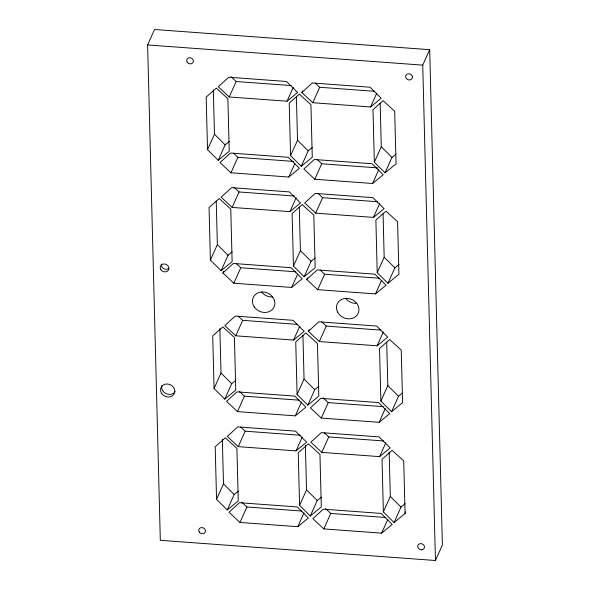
<?xml version="1.0" encoding="UTF-8"?>
<svg xmlns="http://www.w3.org/2000/svg" width="590" height="590" viewBox="0 0 590 590"><rect width="100%" height="100%" fill="white"/><g stroke="black" fill="none" stroke-linecap="round" stroke-linejoin="round"><path stroke-width="0.89" d="M147.611 44.951L154.55 29.5L429.682 49.678L442.389 545.049L435.45 560.5L160.318 540.322L147.611 44.951L422.735 65.129L429.682 49.678M229.222 96.981L287.028 101.222L297.626 92.519L286.519 81.479L228.714 77.238L218.293 86.752L229.222 96.981L236.162 81.523L291.217 85.565M207.525 149.661L206.176 97.084L216.309 88.124L227.88 98.67L229.23 151.247L218.219 160.288L207.525 149.661L214.472 134.203L213.329 89.783M218.219 160.288L225.159 144.838L229.296 141.445M230.948 172.782L288.753 177.022L299.351 168.32L288.245 157.279L230.439 153.039L220.018 162.56L230.948 172.782L237.888 157.323L293.864 161.431M232.106 207.415L289.911 211.655L300.517 202.96L289.41 191.912L231.597 187.672L221.176 197.193L232.106 207.415L239.053 191.964L294.108 195.998M210.409 260.094L209.059 207.518L219.192 198.557L230.771 209.111L232.121 261.687L221.103 270.721L210.409 260.094L217.356 244.644L216.242 201.131M287.028 101.222L293.237 87.394M221.103 270.721L228.05 255.271L232.18 251.878M301.844 92.497L312.265 82.976L370.07 87.217L381.184 98.265L370.579 106.96L312.774 102.719L301.844 92.497L302.574 90.867M222.902 272.993L233.323 263.472L291.136 267.713L302.242 278.76L291.637 287.455L233.832 283.215L222.902 272.993L223.632 271.363M312.774 102.719L319.721 87.268L374.775 91.303M290.568 155.679L289.218 103.103L299.351 94.142L310.923 104.696L312.272 157.272L301.261 166.306L290.568 155.679L297.515 140.221L296.394 96.708M233.832 283.215L240.779 267.764L295.833 271.798M288.753 177.022L294.963 163.194M301.261 166.306L308.209 150.856L312.339 147.463M289.911 211.655L296.128 197.827M235.757 335.813L293.562 340.054L304.167 331.351L293.053 320.311L235.248 316.07L224.827 325.592L235.757 335.813L242.704 320.355L297.758 324.397M214.059 388.493L212.71 335.917L222.843 326.956L234.422 337.502L235.771 390.086L224.753 399.12L214.059 388.493L221.007 373.035L219.871 328.615M314.78 179.242L372.585 183.483L383.19 174.78L372.076 163.74L314.271 159.499L303.85 169.013L314.78 179.242L321.727 163.784L377.696 167.892M224.753 399.12L231.7 383.67L235.83 380.277M315.657 213.16L373.463 217.4L384.068 208.698L372.961 197.657L315.156 193.417L304.728 202.931L315.657 213.16L322.605 197.702L377.659 201.743M293.451 266.112L292.109 213.536L302.235 204.575L313.814 215.129L315.163 267.705L304.145 276.747L293.451 266.112L300.399 250.662L299.285 207.149M370.579 106.96L376.796 93.132M291.637 287.455L297.485 274.446M237.482 411.614L295.288 415.854L305.893 407.152L294.779 396.111L236.974 391.871L226.553 401.392L237.482 411.614L244.43 396.156L299.484 400.197M304.145 276.747L311.092 261.289L315.222 257.904M306.734 279.454L317.162 269.932L374.967 274.173L386.074 285.221L375.469 293.916L317.663 289.675L306.734 279.454L307.464 277.824M238.242 446.652L296.055 450.893L306.653 442.19L295.546 431.15L237.741 426.909L227.312 436.423L238.242 446.652L245.189 431.194L300.244 435.236M216.552 499.332L215.203 446.755L225.328 437.795L236.907 448.341L238.257 500.917L227.239 509.959L216.552 499.332L223.492 483.874L222.356 439.454M293.562 340.054L299.779 326.226M374.34 162.235L372.991 109.659L383.124 100.698L394.695 111.245L396.045 163.821L385.034 172.863L374.34 162.235L381.288 146.777L380.167 103.265M317.663 289.675L324.611 274.225L379.665 278.259M372.585 183.483L378.802 169.655M227.239 509.959L234.186 494.501L238.316 491.116M308.378 331.329L318.806 321.808L376.612 326.049L387.719 337.096L377.113 345.792L319.308 341.551L308.378 331.329L309.108 329.699M385.034 172.863L391.981 157.412L396.111 154.02M373.463 217.4L379.68 203.572M319.308 341.551L326.255 326.1L380.388 330.068M297.102 394.511L295.752 341.935L305.886 332.974L317.464 343.528L318.814 396.104L307.796 405.138L297.102 394.511L304.049 379.053L302.935 335.54M239.968 522.452L297.78 526.693L308.378 517.99L297.272 506.95L239.466 502.71L229.038 512.223L239.968 522.452L246.915 506.994L301.969 511.036M295.288 415.854L301.505 402.026M307.796 405.138L314.743 389.688L318.873 386.295M296.055 450.893L302.264 437.065M377.224 272.669L375.882 220.092L386.007 211.131L397.586 221.685L398.936 274.262L387.918 283.296L377.224 272.669L384.171 257.218L383.058 213.705M375.469 293.916L381.317 280.906M321.314 418.074L379.119 422.315L389.725 413.612L378.618 402.572L320.812 398.331L310.384 407.845L321.314 418.074L328.261 402.616L383.316 406.658M387.918 283.296L394.865 267.845L398.995 264.453M321.801 452.39L379.606 456.63L390.204 447.935L379.097 436.888L321.292 432.647L310.864 442.168L321.801 452.39L328.741 436.939L383.795 440.973M299.595 505.35L298.245 452.773L308.371 443.813L319.95 454.366L321.299 506.943L310.288 515.977L299.595 505.35L306.534 489.892L305.399 445.472M377.113 345.792L383.33 331.964M297.78 526.693L303.99 512.865M310.288 515.977L317.228 500.526L321.358 497.134M380.875 401.067L379.525 348.491L389.658 339.53L401.237 350.077L402.587 402.653L391.568 411.695L380.875 401.067L387.822 385.609L386.708 342.097M323.807 528.913L381.612 533.154L392.21 524.451L381.103 513.411L323.298 509.17L312.87 518.684L323.807 528.913L330.747 513.455L385.801 517.496M379.119 422.315L385.336 408.487M391.568 411.695L398.516 396.244L402.646 392.851M379.606 456.63L385.816 442.802M405.802 511.869L405.072 513.492L394.061 522.534L383.367 511.906L390.307 496.448L389.171 452.029M381.612 533.154L387.822 519.325M394.061 522.534L401.001 507.075L405.131 503.69M315.215 83.057L319.721 87.268M231.022 76.715L236.162 81.523M317.221 159.573L321.727 163.784M318.106 193.498L322.605 197.702M233.389 153.12L237.888 157.323M233.906 187.148L239.053 191.964M320.112 270.014L324.611 274.225M321.757 321.889L326.255 326.1M236.28 263.553L240.779 267.764M238.198 316.151L242.704 320.355M323.114 397.808L328.261 402.616M324.242 432.728L328.741 436.939M239.282 391.347L244.43 396.156M240.691 426.983L245.189 431.194M325.606 508.646L330.747 513.455M241.775 502.186L246.915 506.994M381.288 146.777L391.981 157.412M297.515 140.221L308.209 150.856M384.171 257.218L394.865 267.845M214.472 134.203L225.159 144.838M300.399 250.662L311.092 261.289M387.822 385.609L398.516 396.244M217.356 244.644L228.05 255.271M304.049 379.053L314.743 389.688M390.307 496.448L401.001 507.075M221.007 373.035L231.7 383.67M306.534 489.892L317.228 500.526M223.492 483.874L234.186 494.501M422.735 65.129L435.45 560.5M405.072 513.492L403.722 460.915L392.144 450.362L382.018 459.33L383.367 511.906M356.699 303.356A11.468 9.978 24.2 0 1 346.116 298.953M272.713 296.984A11.468 9.978 24.2 0 1 261.643 292.057M168.843 268.376A4.447 3.865 24.2 0 1 163.607 268.62A4.447 3.865 24.2 0 1 161.468 264.018M175.127 391.627A7.309 6.365 24.2 0 1 166.255 393.729A7.309 6.365 24.2 0 1 161.881 385.727M412.38 76.862L412.358 77.659A3.444 2.994 24.2 0 1 408.796 79.901A3.444 2.994 24.2 0 1 405.654 76.612A3.444 2.994 24.2 0 1 408.671 73.794L409.549 73.898A3.444 2.994 24.2 0 1 412.38 76.862M421.702 549.769L420.825 549.725A3.444 2.994 24.2 0 1 417.713 546.414A3.444 2.994 24.2 0 1 420.751 543.626A3.444 2.994 24.2 0 1 424.394 546.451L424.439 547.255A3.444 2.994 24.2 0 1 421.702 549.769M254.275 306.925A11.468 9.978 24.2 0 0 273.701 307.759A11.468 9.978 24.2 0 0 263.029 291.991A11.468 9.978 24.2 0 0 254.275 306.925M337.569 312.022A11.468 9.978 24.2 0 0 356.965 315.237A11.468 9.978 24.2 0 0 348.594 298.518A11.468 9.978 24.2 0 0 337.569 312.022M187.17 62.127A3.444 2.994 24.2 0 0 193.004 62.555A3.444 2.994 24.2 0 0 189.965 57.746A3.444 2.994 24.2 0 0 187.17 62.127M199.221 531.959A3.444 2.994 24.2 0 0 205.062 532.387A3.444 2.994 24.2 0 0 202.023 527.578A3.444 2.994 24.2 0 0 199.221 531.959M160.819 269.63A4.447 3.865 24.2 0 0 168.357 270.183A4.447 3.865 24.2 0 0 164.433 263.966A4.447 3.865 24.2 0 0 160.819 269.63M161.564 393.294A7.309 6.365 24.2 0 0 173.969 394.201A7.309 6.365 24.2 0 0 167.516 383.979A7.309 6.365 24.2 0 0 161.564 393.294"/></g></svg>
